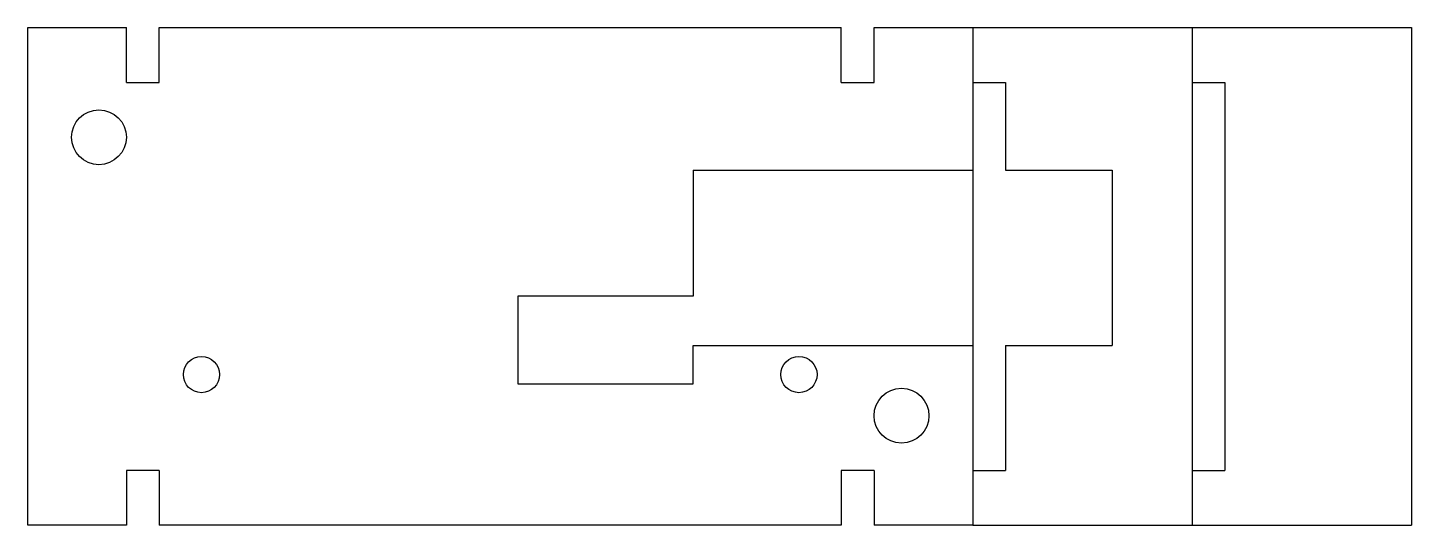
# Model space of a CAD drawing. Header units: millimetres. Extents: x -11 to 116, y -9 to 36.
import ezdxf

# ---------------------------------------------------------------- set-up
doc = ezdxf.new("R2010")
doc.units = ezdxf.units.MM
doc.header["$MEASUREMENT"] = 0

msp = doc.modelspace()

# ---------------------------------------------------------------- linework, layer by layer
for p, q in [((-10.55, 36.49), (-1.55, 36.49)), ((-10.55, -8.91), (-10.55, 36.49)), ((-1.55, 31.49), (-1.55, 36.49)), ((1.45, 31.49), (1.45, 36.49)), ((1.45, 36.49), (63.65, 36.49)), ((63.65, 31.49), (63.65, 36.49)), ((66.65, 31.49), (66.65, 36.49)), ((66.65, 36.49), (75.65, 36.49)), ((75.65, 36.49), (75.65, 31.49)), ((75.65, 36.49), (95.65, 36.49)), ((75.65, 36.49), (75.65, -8.91)), ((95.65, 36.49), (95.65, -8.91)), ((95.65, 36.49), (115.65, 36.49)), ((95.65, 36.49), (95.65, 31.49)), ((115.65, 36.49), (115.65, -8.91)), ((-1.55, 31.49), (1.45, 31.49)), ((63.65, 31.49), (66.65, 31.49)), ((75.65, 31.49), (78.65, 31.49)), ((78.65, 31.49), (78.65, 23.49)), ((95.65, 31.49), (98.65, 31.49)), ((98.65, 31.49), (98.65, -3.91)), ((50.15, 23.49), (75.65, 23.49)), ((50.15, 23.49), (50.15, 11.99)), ((78.65, 23.49), (88.35, 23.49)), ((88.35, 23.49), (88.35, 7.49)), ((50.15, 11.99), (34.15, 11.99)), ((34.15, 11.99), (34.15, 3.99)), ((50.15, 3.99), (50.15, 7.49)), ((50.15, 7.49), (75.65, 7.49)), ((78.65, 7.49), (88.35, 7.49)), ((78.65, 7.49), (78.65, -3.91)), ((34.15, 3.99), (50.15, 3.99)), ((-1.55, -3.91), (-1.55, -8.91)), ((1.45, -3.91), (-1.55, -3.91)), ((1.45, -3.91), (1.45, -8.91)), ((66.65, -3.91), (63.65, -3.91)), ((63.65, -3.91), (63.65, -8.91)), ((66.65, -3.91), (66.65, -8.91)), ((75.65, -3.91), (78.65, -3.91)), ((75.65, -3.91), (75.65, -8.91)), ((95.65, -3.91), (95.65, -8.91)), ((95.65, -3.91), (98.65, -3.91)), ((-1.55, -8.91), (-10.55, -8.91)), ((63.65, -8.91), (1.45, -8.91)), ((75.65, -8.91), (66.65, -8.91)), ((75.65, -8.91), (95.65, -8.91)), ((95.65, -8.91), (115.65, -8.91))]:
    msp.add_line(p, q)
for centre, radius in [((-4.05, 26.49), 2.5), ((5.3, 4.84), 1.65), ((59.8, 4.84), 1.65), ((69.15, 1.09), 2.5)]:
    msp.add_circle(centre, radius)

doc.saveas('drawing.dxf')
